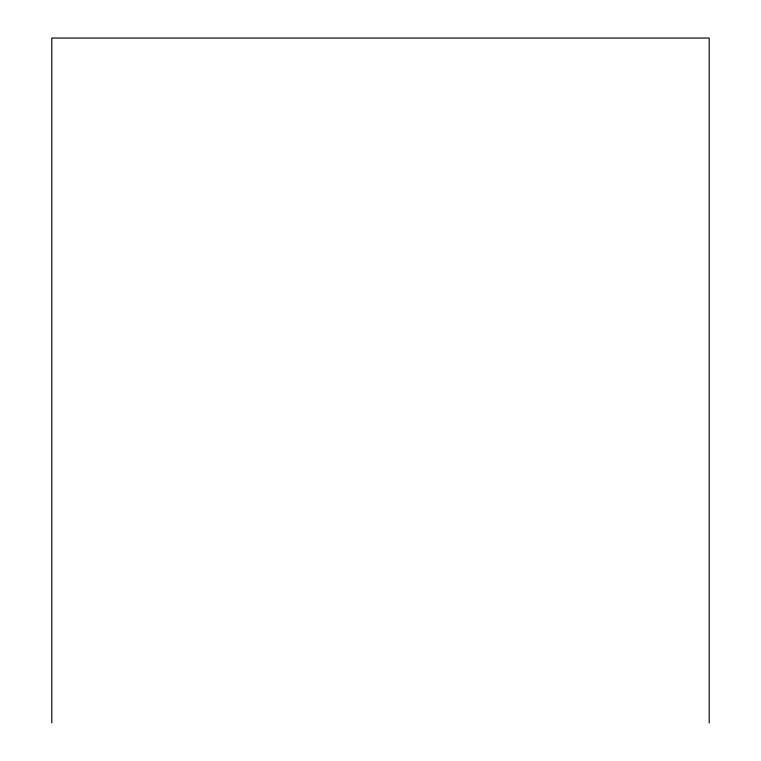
<?xml version="1.0" encoding="UTF-8"?>
<svg xmlns="http://www.w3.org/2000/svg" width="761" height="761" viewBox="0 0 761 761"><rect width="100%" height="100%" fill="white"/><g stroke="black" fill="none" stroke-linecap="round" stroke-linejoin="round"><path stroke-width="1.14" d="M709.204 722.95L709.204 38.05L51.796 38.05L51.796 722.95"/></g></svg>
